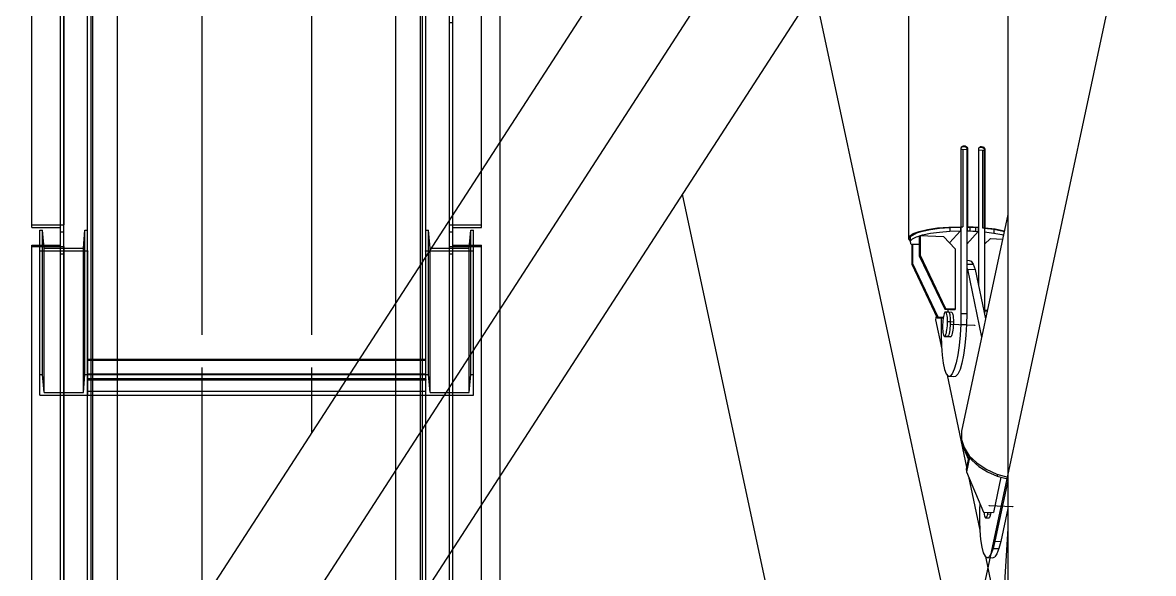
# Model space of a CAD drawing. Header units: millimetres. Extents: x 150209.93 to 150215.05, y 136675.65 to 136679.93.
# Drawn here: x 150213.5497 to 150213.6065, y 136679.1946 to 136679.2223 of the extents above; entities that cross this region are included whole.
import ezdxf

# ---------------------------------------------------------------- set-up
doc = ezdxf.new("R2010")
doc.units = ezdxf.units.MM
doc.header["$LTSCALE"] = 0.25
for name, pattern in [('CENTER', [50.8, 31.75, -6.35, 6.35, -6.35]), ('XKITLINE00', [0]), ('XKITLINE02', [4, 2, -2]), ('XKITLINE03', [6, 3, -1, 1, -1])]:
    doc.linetypes.add(name, pattern=pattern)

# ---------------------------------------------------------------- blocks, each defined once
blk = doc.blocks.new('çatıı')
at = {"color": 116, "linetype": 'XKITLINE02', "true_color": 0x136734}
for p, q in [((23122.49, 17466.76), (23122.49, 18621.95)), ((23207.49, 17466.76), (23207.49, 18621.95)), ((23123.34, 17466.32), (23123.34, 18621.5)), ((23206.64, 17466.32), (23206.64, 18621.5)), ((23122.49, 17460.28), (23122.49, 18615.46)), ((23123.34, 17460.72), (23123.34, 18615.91)), ((23129.99, 17466.49), (23129.99, 18615.73)), ((23199.99, 17466.49), (23199.99, 18615.73)), ((23206.64, 17460.72), (23206.64, 18615.91)), ((23207.49, 17460.28), (23207.49, 18615.46)), ((23108.49, 17905.31), (23108.49, 17964.2)), ((23115.69, 17898.75), (23115.69, 17963.47)), ((23116.49, 17898.75), (23116.49, 17964.2)), ((23213.49, 17898.75), (23213.49, 17964.2)), ((23214.29, 17898.75), (23214.29, 17963.47)), ((23221.49, 17905.31), (23221.49, 17964.2)), ((23213.49, 17956.91), (23214.29, 17956.91)), ((23226.19, 17842.92), (23226.19, 17927)), ((23226.19, 17842.92), (23226.19, 17922.19)), ((23221.49, 17905.31), (23221.49, 17914.91)), ((23108.49, 17906.03), (23116.49, 17906.03)), ((23213.49, 17898.75), (23213.49, 17907.35)), ((23213.49, 17906.03), (23221.49, 17906.03)), ((23108.49, 17905.31), (23115.69, 17905.31)), ((23110.49, 17904.66), (23111.17, 17904.66)), ((23110.49, 17899.46), (23110.49, 17904.66)), ((23110.49, 17868.32), (23110.49, 17904.66)), ((23111.56, 17900.12), (23111.17, 17904.66)), ((23111.17, 17868.32), (23111.17, 17904.66)), ((23115.69, 17904.24), (23116.49, 17904.24)), ((23115.69, 17900.91), (23115.69, 17904.24)), ((23115.69, 17775.39), (23115.69, 17904.24)), ((23116.49, 17900.54), (23116.49, 17904.24)), ((23116.49, 17775.02), (23116.49, 17904.24)), ((23121.43, 17900.12), (23121.81, 17904.66)), ((23121.81, 17904.66), (23122.49, 17904.66)), ((23121.81, 17868.32), (23121.81, 17904.66)), ((23122.49, 17899.46), (23122.49, 17904.66)), ((23122.49, 17868.32), (23122.49, 17904.66)), ((23207.49, 17863.12), (23207.49, 17904.66)), ((23207.49, 17904.66), (23208.17, 17904.66)), ((23208.17, 17868.32), (23208.17, 17904.66)), ((23208.56, 17900.12), (23208.17, 17904.66)), ((23213.49, 17775.02), (23213.49, 17904.24)), ((23213.49, 17904.24), (23214.29, 17904.24)), ((23214.29, 17898.75), (23214.29, 17905.31)), ((23214.29, 17905.31), (23221.49, 17905.31)), ((23214.29, 17775.39), (23214.29, 17904.24)), ((23218.43, 17900.12), (23218.81, 17904.66)), ((23218.81, 17868.32), (23218.81, 17904.66)), ((23218.81, 17904.66), (23219.49, 17904.66)), ((23219.49, 17863.12), (23219.49, 17904.66)), ((23108.49, 17900.91), (23115.69, 17900.91)), ((23108.49, 17900.54), (23108.49, 17900.91)), ((23108.49, 17775.02), (23108.49, 17900.91)), ((23108.49, 17900.54), (23116.49, 17900.54)), ((23111.56, 17900.12), (23121.43, 17900.12)), ((23111.56, 17863.78), (23111.56, 17900.12)), ((23121.43, 17863.78), (23121.43, 17900.12)), ((23208.56, 17863.78), (23208.56, 17900.12)), ((23208.56, 17900.12), (23218.43, 17900.12)), ((23213.49, 17900.54), (23221.49, 17900.54)), ((23214.29, 17900.91), (23221.49, 17900.91)), ((23218.43, 17863.78), (23218.43, 17900.12)), ((23221.49, 17775.02), (23221.49, 17900.91)), ((23110.49, 17899.46), (23122.49, 17899.46)), ((23110.49, 17863.12), (23110.49, 17899.46)), ((23115.69, 17898.75), (23116.49, 17898.75)), ((23122.49, 17863.12), (23122.49, 17899.46)), ((23207.49, 17873.5), (23207.49, 17899.46)), ((23207.49, 17899.46), (23219.49, 17899.46)), ((23213.49, 17898.75), (23214.29, 17898.75)), ((23206.19, 17811.98), (23206.19, 17896.05)), ((23199.99, 17802.38), (23199.99, 17886.46)), ((23122.49, 17863.12), (23122.49, 17872.21)), ((23122.49, 17872.21), (23129.99, 17872.21)), ((23122.49, 17871.99), (23207.49, 17871.99)), ((23190.79, 17872.21), (23207.49, 17872.21)), ((23207.49, 17863.12), (23207.49, 17872.21)), ((23122.49, 17868.54), (23207.49, 17868.54)), ((23110.49, 17868.32), (23111.17, 17868.32)), ((23110.49, 17863.12), (23110.49, 17868.32)), ((23111.56, 17863.78), (23111.17, 17868.32)), ((23121.43, 17863.78), (23121.81, 17868.32)), ((23121.81, 17868.32), (23122.49, 17868.32)), ((23122.49, 17868.32), (23207.49, 17868.32)), ((23122.49, 17863.12), (23122.49, 17868.32)), ((23122.49, 17867.33), (23207.49, 17867.33)), ((23122.49, 17867.01), (23129.99, 17867.01)), ((23187.42, 17867.01), (23207.49, 17867.01)), ((23207.49, 17868.32), (23208.17, 17868.32)), ((23208.56, 17863.78), (23208.17, 17868.32)), ((23218.43, 17863.78), (23218.81, 17868.32)), ((23218.81, 17868.32), (23219.49, 17868.32)), ((23219.49, 17863.12), (23219.49, 17868.32)), ((23110.49, 17863.12), (23122.49, 17863.12)), ((23111.56, 17863.78), (23121.43, 17863.78)), ((23122.49, 17864.12), (23207.49, 17864.12)), ((23122.49, 17863.12), (23129.99, 17863.12)), ((23184.91, 17863.12), (23207.49, 17863.12)), ((23207.49, 17863.12), (23219.49, 17863.12)), ((23208.56, 17863.78), (23218.43, 17863.78))]:
    blk.add_line(p, q, dxfattribs=at)
at = {"color": 1, "linetype": 'XKITLINE03'}
for p, q in [((23122.49, 17460.28), (23122.49, 18615.46)), ((23207.49, 18615.46), (23207.49, 17460.28)), ((23116.49, 17964.2), (23116.49, 17906.03)), ((23213.49, 17906.03), (23213.49, 17964.2)), ((23116.49, 17900.54), (23116.49, 17775.02)), ((23213.49, 17775.02), (23213.49, 17900.54)), ((23122.49, 17899.46), (23122.49, 17863.12)), ((23207.49, 17863.12), (23207.49, 17899.46)), ((23207.49, 17867.01), (23122.49, 17867.01))]:
    blk.add_line(p, q, dxfattribs=at)
at = {"color": 8, "linetype": 'CENTER'}
for p, q in [((23342.5, 18610.27), (23342.5, 17790.27)), ((23255, 18543.85), (23255, 16877.2)), ((23430, 18200.27), (22900, 17380.27)), ((23255, 18200.27), (23430, 17380.27)), ((23430, 18200.27), (23342.5, 17790.27)), ((23345.44, 17880.72), (23339.55, 17880.96)), ((23349.14, 17835.35), (23355.04, 17835.11))]:
    blk.add_line(p, q, dxfattribs=at)
at = {"color": 7, "linetype": 'XKITLINE00'}
for p, q in [((23123.79, 17768.56), (23123.79, 18177.45)), ((23129.99, 17778.16), (23129.99, 18177.45)), ((23199.99, 17886.46), (23199.99, 18177.45)), ((23206.19, 17896.05), (23206.19, 18177.45)), ((23226.19, 17927), (23226.19, 18177.45)), ((23129.99, 17872.21), (23190.79, 17872.21)), ((23129.99, 17867.01), (23187.42, 17867.01)), ((23129.99, 17863.12), (23184.91, 17863.12)), ((23226.19, 17478.97), (23226.19, 17842.92))]:
    blk.add_line(p, q, dxfattribs=at)
at = {"color": 8, "linetype": 'XKITLINE00'}
for p, q in [((23283.51, 18015.68), (23007.76, 17589.04)), ((23328.85, 17999.9), (23328.85, 17902.52)), ((23353.8, 17996.63), (23353.8, 17654.86)), ((23322.07, 17991.25), (23046.31, 17564.61)), ((23151.2, 17967.18), (23151.2, 17878.31)), ((23178.8, 17967.18), (23178.8, 17878.31)), ((23342.13, 17925.57), (23342.02, 17925.34)), ((23342.11, 17925.54), (23342.2, 17925.62)), ((23342.13, 17925.57), (23342.31, 17925.75)), ((23342.2, 17925.62), (23342.44, 17925.74)), ((23342.31, 17925.75), (23342.55, 17925.87)), ((23342.44, 17925.74), (23342.7, 17925.77)), ((23342.55, 17925.87), (23342.81, 17925.9)), ((23342.7, 17925.77), (23342.97, 17925.73)), ((23342.81, 17925.9), (23343.08, 17925.86)), ((23342.97, 17925.73), (23343.2, 17925.61)), ((23343.08, 17925.86), (23343.32, 17925.73)), ((23343.2, 17925.61), (23343.39, 17925.42)), ((23343.32, 17925.73), (23343.5, 17925.55)), ((23343.39, 17925.42), (23343.51, 17925.19)), ((23343.5, 17925.55), (23343.63, 17925.31)), ((23346.57, 17925.42), (23346.46, 17925.2)), ((23346.55, 17925.38), (23346.64, 17925.47)), ((23346.57, 17925.42), (23346.75, 17925.59)), ((23346.64, 17925.47), (23346.87, 17925.57)), ((23346.75, 17925.59), (23346.98, 17925.7)), ((23346.87, 17925.57), (23347.12, 17925.59)), ((23346.98, 17925.7), (23347.23, 17925.72)), ((23347.12, 17925.59), (23347.37, 17925.53)), ((23347.23, 17925.72), (23347.49, 17925.66)), ((23347.37, 17925.53), (23347.6, 17925.4)), ((23347.49, 17925.66), (23347.71, 17925.53)), ((23347.6, 17925.4), (23347.75, 17925.24)), ((23347.71, 17925.53), (23347.89, 17925.33)), ((23342.02, 17925.34), (23341.96, 17925.08)), ((23341.96, 17925.08), (23341.96, 17905.55)), ((23341.97, 17924.98), (23342.47, 17925.02)), ((23341.97, 17924.98), (23341.97, 17905.45)), ((23342.47, 17925.02), (23342.47, 17905.49)), ((23342.47, 17925.02), (23343.5, 17924.98)), ((23343.5, 17924.98), (23343.5, 17883.67)), ((23343.63, 17925.31), (23343.51, 17925.19)), ((23343.51, 17925.19), (23343.55, 17924.93)), ((23343.67, 17925.06), (23343.55, 17924.93)), ((23343.55, 17924.93), (23343.55, 17905.4)), ((23343.63, 17925.31), (23343.67, 17925.06)), ((23343.67, 17925.06), (23343.67, 17905.53)), ((23346.46, 17925.2), (23346.42, 17924.94)), ((23346.42, 17924.94), (23346.42, 17905.41)), ((23346.44, 17924.86), (23346.42, 17924.83)), ((23346.44, 17924.86), (23346.44, 17890.69)), ((23346.44, 17924.86), (23347.47, 17924.81)), ((23347.47, 17924.81), (23347.87, 17924.74)), ((23347.47, 17924.81), (23347.47, 17905.28)), ((23347.75, 17925.24), (23347.78, 17925.2)), ((23347.78, 17925.2), (23347.89, 17924.96)), ((23347.87, 17924.74), (23347.87, 17905.27)), ((23347.89, 17925.33), (23347.99, 17925.09)), ((23347.89, 17924.96), (23347.93, 17924.7)), ((23348.05, 17924.83), (23347.93, 17924.7)), ((23347.93, 17924.7), (23347.93, 17905.17)), ((23347.99, 17925.09), (23348.05, 17924.83)), ((23348.05, 17924.83), (23348.05, 17905.3)), ((23343.55, 17921.62), (23343.5, 17921.56)), ((23271.97, 17913.75), (23294.71, 17807.22)), ((23353.8, 17908.6), (23342.16, 17854.09)), ((23336.15, 17905.22), (23339, 17905.46)), ((23339, 17905.46), (23341.96, 17905.55)), ((23339.2, 17905.38), (23341.88, 17905.47)), ((23341.96, 17905.55), (23341.88, 17905.47)), ((23341.88, 17905.47), (23341.88, 17904.49)), ((23342.02, 17905.51), (23341.97, 17905.45)), ((23342.02, 17905.51), (23342.47, 17905.49)), ((23342.02, 17905.51), (23342.02, 17883.73)), ((23343.61, 17905.46), (23343.5, 17905.33)), ((23343.67, 17905.53), (23343.55, 17905.4)), ((23343.61, 17905.46), (23344.3, 17905.44)), ((23343.61, 17905.46), (23343.61, 17904.48)), ((23343.67, 17905.53), (23345.07, 17905.5)), ((23345.07, 17905.5), (23346.42, 17905.41)), ((23329.09, 17903.17), (23328.85, 17902.52)), ((23329.09, 17903.17), (23330, 17903.8)), ((23329.81, 17903.44), (23329.3, 17902.87)), ((23329.3, 17902.87), (23329.3, 17901.89)), ((23329.81, 17903.44), (23330.85, 17903.98)), ((23329.81, 17902.46), (23330.85, 17903)), ((23330, 17903.8), (23331.54, 17904.37)), ((23330.85, 17903.98), (23332.39, 17904.46)), ((23330.85, 17903), (23331.74, 17903.28)), ((23331.54, 17904.37), (23333.62, 17904.85)), ((23331.75, 17903.29), (23331.56, 17903.08)), ((23331.56, 17903.08), (23331.56, 17898.2)), ((23331.75, 17903.29), (23331.75, 17898.41)), ((23331.75, 17903.29), (23337.64, 17903.05)), ((23331.77, 17903.29), (23332.39, 17903.48)), ((23332.39, 17904.46), (23334.35, 17904.87)), ((23332.39, 17903.48), (23334.35, 17903.89)), ((23333.62, 17904.85), (23336.15, 17905.22)), ((23334.35, 17904.87), (23336.65, 17905.18)), ((23334.35, 17903.89), (23336.65, 17904.2)), ((23336.65, 17905.18), (23339.2, 17905.38)), ((23336.65, 17904.2), (23339.2, 17904.4)), ((23337.64, 17903.05), (23340.59, 17900)), ((23341.88, 17904.49), (23339.18, 17901.46)), ((23339.2, 17905.38), (23339.2, 17904.4)), ((23339.2, 17904.4), (23341.88, 17904.49)), ((23343.61, 17904.48), (23343.5, 17904.36)), ((23346.36, 17904.37), (23343.5, 17901.16)), ((23343.61, 17904.48), (23344.3, 17904.47)), ((23344.3, 17905.44), (23345, 17905.42)), ((23344.3, 17905.44), (23344.3, 17904.47)), ((23344.3, 17904.47), (23345, 17904.44)), ((23345, 17905.42), (23345.68, 17905.39)), ((23345, 17904.44), (23345.68, 17904.41)), ((23345.68, 17905.39), (23346.36, 17905.35)), ((23345.68, 17905.39), (23345.68, 17904.41)), ((23345.68, 17904.41), (23346.36, 17904.37)), ((23346.42, 17905.41), (23346.36, 17905.35)), ((23346.36, 17905.35), (23346.36, 17904.37)), ((23347.47, 17905.28), (23347.91, 17905.26)), ((23347.91, 17905.26), (23347.91, 17883.69)), ((23347.97, 17905.21), (23347.91, 17905.15)), ((23347.97, 17904.24), (23347.91, 17904.17)), ((23348.05, 17905.3), (23347.93, 17905.17)), ((23347.97, 17905.21), (23347.97, 17904.24)), ((23347.97, 17905.21), (23350.32, 17904.92)), ((23347.97, 17904.24), (23350.32, 17903.94)), ((23348.05, 17905.3), (23350.63, 17904.98)), ((23350.32, 17904.92), (23350.32, 17903.94)), ((23350.32, 17904.92), (23352.33, 17904.53)), ((23350.32, 17903.94), (23352.33, 17903.55)), ((23350.63, 17904.98), (23352.87, 17904.53)), ((23352.33, 17904.53), (23352.89, 17904.36)), ((23352.33, 17903.55), (23352.69, 17903.44)), ((23352.87, 17904.53), (23352.92, 17904.51)), ((23328.85, 17902.52), (23329.3, 17901.87)), ((23329.81, 17902.46), (23329.3, 17901.89)), ((23329.3, 17901.89), (23329.34, 17901.31)), ((23329.34, 17901.31), (23329.68, 17900.98)), ((23329.86, 17901.18), (23329.67, 17900.97)), ((23329.67, 17900.97), (23329.67, 17896.08)), ((23329.86, 17901.18), (23329.86, 17896.29)), ((23329.86, 17901.18), (23331.56, 17901.11)), ((23340.59, 17900), (23340.59, 17884.86)), ((23347.91, 17901.12), (23349.43, 17902.56)), ((23349.43, 17902.56), (23352.48, 17902.43)), ((23331.75, 17898.41), (23331.56, 17898.2)), ((23331.56, 17898.2), (23337.94, 17884.75)), ((23331.75, 17898.41), (23338.13, 17884.96)), ((23343.5, 17897.1), (23344.05, 17897.08)), ((23344.05, 17897.08), (23344.61, 17896.87)), ((23329.86, 17896.29), (23329.67, 17896.08)), ((23329.67, 17896.08), (23336.06, 17882.64)), ((23329.86, 17896.29), (23336.24, 17882.85)), ((23343.5, 17896.15), (23345.13, 17896.08)), ((23343.5, 17895.2), (23343.63, 17894.82)), ((23343.63, 17894.82), (23345.59, 17894.74)), ((23343.63, 17894.82), (23347.21, 17877.76)), ((23344.61, 17896.87), (23345.13, 17896.08)), ((23345.13, 17896.08), (23345.59, 17894.74)), ((23345.59, 17894.74), (23348.19, 17882.36)), ((23335.82, 17883.13), (23335.64, 17882.08)), ((23336.24, 17882.85), (23336.06, 17882.64)), ((23336.24, 17882.85), (23337.58, 17882.79)), ((23337.6, 17882.92), (23337.53, 17882.47)), ((23337.69, 17883.32), (23337.6, 17882.92)), ((23337.78, 17883.65), (23337.69, 17883.32)), ((23337.88, 17883.89), (23337.78, 17883.65)), ((23337.98, 17884.05), (23337.88, 17883.89)), ((23338.13, 17884.96), (23337.94, 17884.75)), ((23337.94, 17884.75), (23340.4, 17884.65)), ((23337.98, 17884.05), (23338.08, 17884.12)), ((23338.08, 17884.12), (23338.87, 17884.09)), ((23338.08, 17884.12), (23338.18, 17884.1)), ((23338.13, 17884.96), (23340.59, 17884.86)), ((23338.18, 17884.1), (23338.27, 17883.98)), ((23338.27, 17883.98), (23338.35, 17883.77)), ((23338.35, 17883.77), (23338.43, 17883.47)), ((23338.43, 17883.47), (23338.48, 17883.11)), ((23338.48, 17883.11), (23338.53, 17882.68)), ((23338.7, 17884.72), (23338.7, 17884.1)), ((23338.87, 17884.09), (23338.96, 17884.06)), ((23338.87, 17884.09), (23338.96, 17884.06)), ((23338.87, 17884.09), (23339.65, 17884.06)), ((23338.96, 17884.06), (23339.06, 17883.94)), ((23338.96, 17884.06), (23339.06, 17883.94)), ((23339.06, 17883.94), (23339.14, 17883.73)), ((23339.06, 17883.94), (23339.14, 17883.73)), ((23339.14, 17883.73), (23339.21, 17883.44)), ((23339.14, 17883.73), (23339.21, 17883.44)), ((23339.21, 17883.44), (23339.27, 17883.08)), ((23339.21, 17883.44), (23339.27, 17883.08)), ((23339.27, 17883.08), (23339.31, 17882.65)), ((23339.27, 17883.08), (23339.31, 17882.65)), ((23339.65, 17884.06), (23339.75, 17884.03)), ((23339.75, 17884.03), (23339.84, 17883.91)), ((23339.84, 17883.91), (23339.93, 17883.7)), ((23339.93, 17883.7), (23340, 17883.41)), ((23340, 17883.41), (23340.06, 17883.04)), ((23340.06, 17883.04), (23340.1, 17882.61)), ((23340.59, 17884.86), (23340.4, 17884.65)), ((23342.02, 17883.73), (23341.97, 17881.01)), ((23342.02, 17883.73), (23343.5, 17883.67)), ((23343.5, 17883.67), (23343.44, 17880.95)), ((23347.91, 17884.56), (23348.66, 17884.52)), ((23347.91, 17884.34), (23348.61, 17884.31)), ((23348, 17884.33), (23347.91, 17884.16)), ((23335.64, 17882.08), (23337.19, 17874.69)), ((23336.06, 17882.64), (23337.55, 17882.57)), ((23337.08, 17882.59), (23337.08, 17878.19)), ((23337.4, 17880.91), (23337.39, 17880.37)), ((23337.39, 17880.37), (23337.4, 17879.86)), ((23337.43, 17881.45), (23337.4, 17880.91)), ((23337.47, 17881.97), (23337.43, 17881.45)), ((23337.53, 17882.47), (23337.47, 17881.97)), ((23338.48, 17880.08), (23338.43, 17879.58)), ((23338.53, 17880.61), (23338.48, 17880.08)), ((23338.53, 17882.68), (23338.55, 17882.2)), ((23338.55, 17881.15), (23338.53, 17880.61)), ((23338.55, 17882.2), (23338.56, 17881.68)), ((23338.56, 17881.68), (23338.55, 17881.15)), ((23338.56, 17881.68), (23339.35, 17881.65)), ((23339.27, 17880.05), (23339.21, 17879.55)), ((23339.27, 17880.05), (23339.21, 17879.55)), ((23339.31, 17880.57), (23339.27, 17880.05)), ((23339.31, 17880.57), (23339.27, 17880.05)), ((23339.31, 17882.65), (23339.34, 17882.17)), ((23339.31, 17882.65), (23339.34, 17882.17)), ((23339.34, 17881.11), (23339.31, 17880.57)), ((23339.34, 17881.11), (23339.31, 17880.57)), ((23339.34, 17882.17), (23339.35, 17881.65)), ((23339.34, 17882.17), (23339.35, 17881.65)), ((23339.35, 17881.65), (23339.34, 17881.11)), ((23339.35, 17881.65), (23339.34, 17881.11)), ((23339.35, 17881.65), (23340.13, 17881.62)), ((23340.06, 17880.02), (23340, 17879.52)), ((23340.1, 17880.54), (23340.06, 17880.02)), ((23340.1, 17882.61), (23340.13, 17882.13)), ((23340.13, 17881.08), (23340.1, 17880.54)), ((23340.13, 17882.13), (23340.13, 17881.62)), ((23340.13, 17881.62), (23340.13, 17881.08)), ((23341.97, 17881.01), (23341.81, 17878.29)), ((23341.97, 17881.01), (23343.44, 17880.95)), ((23343.44, 17880.95), (23343.28, 17878.23)), ((23337.08, 17878.19), (23337.13, 17875.59)), ((23337.4, 17879.86), (23337.43, 17879.38)), ((23337.43, 17879.38), (23337.47, 17878.95)), ((23337.47, 17878.95), (23337.53, 17878.58)), ((23337.53, 17878.58), (23337.6, 17878.29)), ((23337.6, 17878.29), (23337.69, 17878.08)), ((23337.69, 17878.08), (23337.78, 17877.96)), ((23337.78, 17877.96), (23337.88, 17877.93)), ((23337.88, 17877.93), (23337.98, 17878)), ((23337.88, 17877.93), (23338.66, 17877.9)), ((23338.08, 17878.16), (23337.98, 17878)), ((23337.98, 17878), (23338.76, 17877.97)), ((23338.18, 17878.41), (23338.08, 17878.16)), ((23338.27, 17878.73), (23338.18, 17878.41)), ((23338.35, 17879.13), (23338.27, 17878.73)), ((23338.43, 17879.58), (23338.35, 17879.13)), ((23338.66, 17877.9), (23338.76, 17877.97)), ((23338.66, 17877.9), (23338.76, 17877.97)), ((23338.66, 17877.9), (23339.45, 17877.87)), ((23338.87, 17878.13), (23338.76, 17877.97)), ((23338.87, 17878.13), (23338.76, 17877.97)), ((23338.76, 17877.97), (23339.55, 17877.93)), ((23338.96, 17878.37), (23338.87, 17878.13)), ((23338.96, 17878.37), (23338.87, 17878.13)), ((23339.06, 17878.7), (23338.96, 17878.37)), ((23339.06, 17878.7), (23338.96, 17878.37)), ((23339.14, 17879.1), (23339.06, 17878.7)), ((23339.14, 17879.1), (23339.06, 17878.7)), ((23339.21, 17879.55), (23339.14, 17879.1)), ((23339.21, 17879.55), (23339.14, 17879.1)), ((23339.45, 17877.87), (23339.55, 17877.93)), ((23339.65, 17878.09), (23339.55, 17877.93)), ((23339.75, 17878.34), (23339.65, 17878.09)), ((23339.84, 17878.67), (23339.75, 17878.34)), ((23339.93, 17879.06), (23339.84, 17878.67)), ((23340, 17879.52), (23339.93, 17879.06)), ((23341.81, 17878.29), (23341.55, 17875.68)), ((23343.28, 17878.23), (23343.02, 17875.62)), ((23337.13, 17875.59), (23337.29, 17873.23)), ((23341.55, 17875.68), (23341.2, 17873.31)), ((23343.02, 17875.62), (23342.68, 17873.25)), ((23337.29, 17873.23), (23337.55, 17871.2)), ((23341.2, 17873.31), (23340.79, 17871.27)), ((23342.68, 17873.25), (23342.26, 17871.21)), ((23151.2, 17870.09), (23151.2, 17810.96)), ((23178.8, 17870.09), (23178.8, 17853.66)), ((23337.55, 17871.2), (23337.89, 17869.6)), ((23337.89, 17869.6), (23338.31, 17868.5)), ((23338.31, 17868.5), (23338.79, 17867.94)), ((23339.81, 17868.53), (23339.29, 17867.95)), ((23340.31, 17869.65), (23339.81, 17868.53)), ((23340.79, 17871.27), (23340.31, 17869.65)), ((23341.79, 17869.59), (23341.28, 17868.47)), ((23342.26, 17871.21), (23341.79, 17869.59)), ((23338.55, 17868.21), (23343.43, 17845.03)), ((23338.79, 17867.94), (23339.29, 17867.95)), ((23338.79, 17867.94), (23340.26, 17867.88)), ((23340.26, 17867.88), (23340.76, 17867.89)), ((23341.28, 17868.47), (23340.76, 17867.89)), ((23342.16, 17854.09), (23342.15, 17852.03)), ((23342.15, 17852.03), (23342.81, 17849.94)), ((23342.3, 17851.57), (23342.25, 17851.35)), ((23342.25, 17851.35), (23342.36, 17850.67)), ((23342.45, 17851.09), (23342.36, 17850.67)), ((23342.36, 17850.67), (23343.87, 17847.1)), ((23342.53, 17850.84), (23342.6, 17850.35)), ((23342.6, 17850.35), (23343.43, 17848.51)), ((23342.81, 17849.94), (23344.11, 17847.92)), ((23344.01, 17847.75), (23343.32, 17844.51)), ((23343.43, 17848.51), (23344.2, 17847.5)), ((23344.21, 17847.47), (23343.43, 17843.83)), ((23344.11, 17847.92), (23345.99, 17846.08)), ((23344.2, 17847.5), (23344.21, 17847.47)), ((23344.21, 17847.49), (23344.76, 17846.76)), ((23344.21, 17847.47), (23344.22, 17847.47)), ((23344.76, 17846.76), (23346.54, 17845.18)), ((23345.99, 17846.08), (23348.34, 17844.52)), ((23343.32, 17844.51), (23343.43, 17843.83)), ((23343.43, 17843.83), (23347.71, 17833.73)), ((23346.54, 17845.18), (23348.69, 17843.84)), ((23348.34, 17844.52), (23351.06, 17843.3)), ((23348.69, 17843.84), (23351.12, 17842.78)), ((23351.06, 17843.3), (23353.8, 17842.55)), ((23351.23, 17843.25), (23351.12, 17842.78)), ((23343.93, 17842.64), (23346.77, 17829.16)), ((23352.07, 17842.52), (23350.17, 17833.63)), ((23353.8, 17841.61), (23350.55, 17826.39)), ((23351.12, 17842.78), (23353.74, 17842.06)), ((23353.8, 17842.33), (23353.74, 17842.06)), ((23346.77, 17835.96), (23346.69, 17834.26)), ((23353.8, 17834.65), (23352.02, 17826.33)), ((23346.69, 17834.26), (23346.68, 17831.57)), ((23346.68, 17831.57), (23346.77, 17829.05)), ((23347.71, 17833.73), (23350.17, 17833.63)), ((23347.81, 17833.73), (23347.83, 17833.53)), ((23347.83, 17833.53), (23347.88, 17833.13)), ((23347.88, 17833.13), (23347.94, 17832.79)), ((23347.94, 17832.79), (23348.02, 17832.54)), ((23348.02, 17832.54), (23348.11, 17832.37)), ((23348.11, 17832.37), (23348.2, 17832.29)), ((23348.2, 17832.29), (23348.3, 17832.31)), ((23348.2, 17832.29), (23348.99, 17832.26)), ((23348.4, 17832.42), (23348.3, 17832.31)), ((23348.51, 17832.62), (23348.4, 17832.42)), ((23348.6, 17832.91), (23348.51, 17832.62)), ((23348.69, 17833.27), (23348.6, 17832.91)), ((23348.77, 17833.69), (23348.69, 17833.27)), ((23348.69, 17833.27), (23349.48, 17833.23)), ((23348.99, 17832.26), (23349.09, 17832.28)), ((23349.19, 17832.39), (23349.09, 17832.28)), ((23349.29, 17832.59), (23349.19, 17832.39)), ((23349.39, 17832.87), (23349.29, 17832.59)), ((23349.48, 17833.23), (23349.39, 17832.87)), ((23349.55, 17833.66), (23349.48, 17833.23)), ((23346.77, 17829.05), (23346.97, 17826.8)), ((23353.8, 17829.62), (23352.57, 17808.99)), ((23346.97, 17826.8), (23347.27, 17824.93)), ((23350.55, 17826.39), (23350.09, 17824.6)), ((23350.55, 17826.39), (23352.02, 17826.33)), ((23352.02, 17826.33), (23351.57, 17824.54)), ((23347.27, 17824.93), (23347.64, 17823.51)), ((23347.64, 17823.51), (23348.08, 17822.61)), ((23349.6, 17823.29), (23349.08, 17822.5)), ((23350.09, 17824.6), (23349.6, 17823.29)), ((23350.09, 17824.6), (23351.57, 17824.54)), ((23351.07, 17823.23), (23350.56, 17822.44)), ((23351.57, 17824.54), (23351.07, 17823.23)), ((23348.08, 17822.61), (23348.57, 17822.27)), ((23348.16, 17822.56), (23351.86, 17804.97)), ((23348.57, 17822.27), (23349.08, 17822.5)), ((23348.57, 17822.27), (23350.04, 17822.21)), ((23350.04, 17822.21), (23350.56, 17822.44))]:
    blk.add_line(p, q, dxfattribs=at)
at = {"color": 1, "linetype": 'XKITLINE00'}
for centre in [(23116.49, 17906.03), (23213.49, 17906.03), (23116.49, 17900.54), (23213.49, 17900.54), (23122.49, 17899.46), (23207.49, 17899.46), (23122.49, 17867.01), (23207.49, 17867.01), (23122.49, 17863.12), (23207.49, 17863.12)]:
    blk.add_circle(centre, 0.05, dxfattribs=at)
at = {"color": 8, "linetype": 'XKITLINE00'}
for centre in [(23339.55, 17880.96), (23345.44, 17880.72), (23349.14, 17835.35), (23355.04, 17835.11)]:
    blk.add_circle(centre, 0.05, dxfattribs=at)

msp = doc.modelspace()

# ---------------------------------------------------------------- block references
at = {"xscale": 0.0002000170049888334, "yscale": 0.0002000170049888334, "zscale": 0.0002000170049888334}
msp.add_blockref('çatıı', (150208.928067, 136675.630592), dxfattribs=at)

doc.saveas('drawing.dxf')
